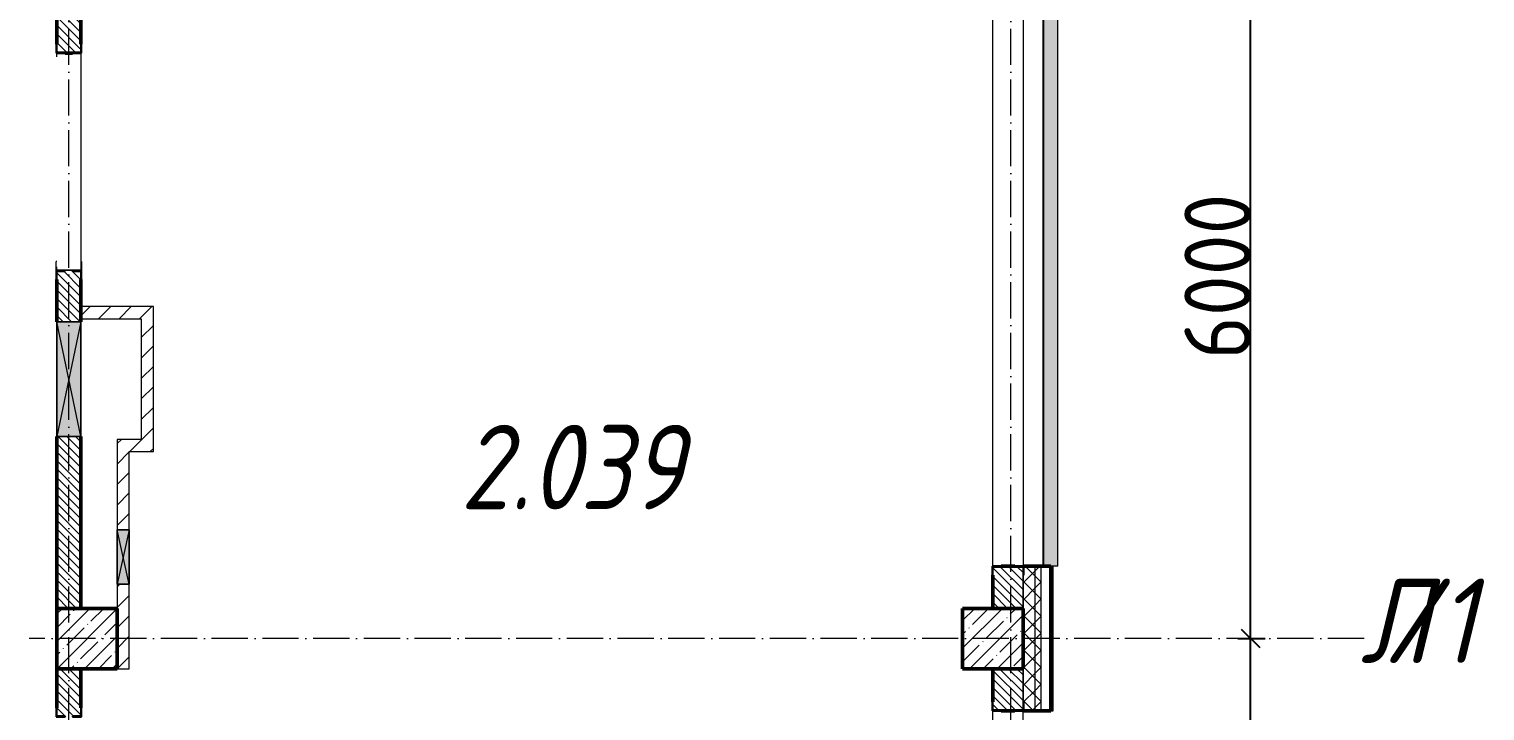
# Model space of a CAD drawing. Header units: millimetres. Extents: x -12989 to 629078, y -109036 to 555275.
# Drawn here: x 609589 to 621641, y 109515 to 115165 of the extents above; entities that cross this region are included whole.
import ezdxf

# ---------------------------------------------------------------- set-up
doc = ezdxf.new("R2010")
doc.units = ezdxf.units.MM
doc.linetypes.add('50_200_ШТРИХ_1Т_ш5_п1_п1_', pattern=[700, 500, -100, 0, -100])
for name, color, linetype, lineweight in [('A-____-____-DIMS', 7, 'Continuous', 9), ('A-DETL-GENF-OTLN', 7, 'Continuous', 9), ('A-GENM-____-MCUT', 7, 'Continuous', 25), ('A-GENM-____-OTLN', 7, 'Continuous', 9), ('A-GENM-____-OTLN-1', 7, 'Continuous', 25), ('A-GLAZ-____-OTLN', 7, 'Continuous', 9), ('A-WALL-____-MCUT-2', 7, 'Continuous', 50), ('A-WALL-____-MCUT-3', 7, 'Continuous', 9), ('A-WALL-____-OTLN', 7, 'Continuous', 9), ('A-WALL-____-PATT-1', 7, 'Continuous', 9), ('A-WALL-FNSH-MCUT-1', 7, 'Continuous', 9), ('I-WALL-____-OTLN', 7, 'Continuous', 9), ('S-COLS-____-MCUT', 7, 'Continuous', 50), ('S-COLS-____-OTLN', 7, 'Continuous', 9), ('S-GRID-____-IDEN', 7, 'Continuous', 9), ('S-GRID-____-OTLN-1', 7, '50_200_ШТРИХ_1Т_ш5_п1_п1_', 9), ('Марки помещений', 7, 'Continuous', 9)]:
    doc.layers.add(name, color=color, linetype=linetype, lineweight=lineweight)
doc.layers.add('A-GLAZ-____-OTLN-1', color=7, linetype='Continuous', lineweight=9, true_color=0xc0c0c0)
doc.styles.add('ISOCPEUR_I', font='isocpeui.ttf', dxfattribs={"width": 0.9, "height": 2.5})
doc.styles.add('ISOCPEUR_I_3', font='isocpeui.ttf', dxfattribs={"width": 0.85, "height": 2.2})
doc.styles.add('ISOCPEUR_I_9', font='isocpeui.ttf', dxfattribs={"width": 0.9, "height": 250})
doc.styles.add('СПДС', font='isocpeur.ttf', dxfattribs={"width": 0.9})
doc.dimstyles.new('ISO-2_5_0_9К_БОЛЬШОЙ_ОСИ', dxfattribs={"dimscale": 304.8, "dimtxt": 248.995294, "dimasz": 0.492126, "dimexe": 0.393701, "dimexo": 0, "dimgap": 0, "dimtad": 1, "dimdec": 0, "dimzin": 0, "dimdsep": 46, "dimtxsty": 'ISOCPEUR_I_9', "dimblk1": 'OBLIQUE', "dimblk2": 'OBLIQUE', "dimsah": 1, "dimcen": 0.09, "dimdle": 0.393701, "dimazin": 0, "dimtfac": 1, "dimtdec": 4, "dimtix": 1, "dimtmove": 0, "dimatfit": 3, "dimfxl": 1, "dimtvp": 1, "dimtolj": 1, "dimtzin": 0, "dimarcsym": 2})
pattern_1 = [(135, (516567.8, 90784.41), (-35.35534, -35.35534), [])]
pattern_2 = [(45, (516567.8, 90784.41), (-84.85281, 84.85281), [])]
pattern_3 = [(45, (516567.8, 90784.41), (-70.71068, 70.71068), []), (135, (516567.8, 90784.41), (-70.71068, -70.71068), [])]

# ---------------------------------------------------------------- blocks, each defined once
blk = doc.blocks.new('BSC_Колонна _Прямоугольная - 500х500-V32-АР1_План отверстий 2 этажа в осях 1-64_А-ГГ')
at = {"layer": 'S-COLS-____-OTLN'}
h = blk.add_hatch(dxfattribs=at)
h.set_pattern_fill('FP_61', color=256, style=0, pattern_type=2)
h.set_pattern_definition([(45, (-101000, -19331.04), (-114.04925, 114.04925), []), (45, (-100885.95, -19331.04), (-114.04925, 114.04925), [201.613, -40.323, 3.353, -36.97])])
h.paths.add_polyline_path([(-250, -250), (250, -250), (250, 250), (-250, 250)], flags=0)
at = {"layer": 'S-COLS-____-MCUT'}
for p, q in [((250, 250), (-250, 250)), ((-250, 250), (-250, -250)), ((250, -250), (250, 250)), ((-250, -250), (250, -250))]:
    blk.add_line(p, q, dxfattribs=at)
blk = doc.blocks.new('BSC_Колонна _Прямоугольная - 500х500-V33-АР1_План отверстий 2 этажа в осях 1-64_А-ГГ')
at = {"layer": 'S-COLS-____-OTLN'}
h = blk.add_hatch(dxfattribs=at)
h.set_pattern_fill('FP_62', color=256, style=0, pattern_type=2)
h.set_pattern_definition([(45, (-93500, -19331.04), (-114.04925, 114.04925), []), (45, (-93385.95, -19331.04), (-114.04925, 114.04925), [201.613, -40.323, 3.353, -36.97])])
h.paths.add_polyline_path([(-250, -250), (250, -250), (250, 250), (-250, 250)], flags=0)
at = {"layer": 'S-COLS-____-MCUT'}
for p, q in [((250, 250), (-250, 250)), ((-250, 250), (-250, -250)), ((250, -250), (250, 250)), ((-250, -250), (250, -250))]:
    blk.add_line(p, q, dxfattribs=at)
blk = doc.blocks.new('Фахверк_СКБ_Уголок - 250_2700-27497298-АР1_План отверстий 2 этажа в осях 1-64_А-ГГ')
at = {"layer": 'A-GENM-____-MCUT'}
for p, q in [((200, 181), (125, 181)), ((125, 181), (125, 106)), ((131, 106), (131, 175)), ((131, 175), (200, 175)), ((200, 175), (200, 181)), ((125, 106), (131, 106)), ((131, -6), (125, -6)), ((125, -6), (125, -81)), ((125, -81), (200, -81)), ((131, -75), (131, -6)), ((200, -75), (131, -75)), ((200, -81), (200, -75))]:
    blk.add_line(p, q, dxfattribs=at)
blk = doc.blocks.new('Фахверк_СКБ_Уголок - 200_3960-28268576-АР1_План отверстий 2 этажа в осях 1-64_А-ГГ')
at = {"layer": 'A-GENM-____-MCUT'}
for p, q in [((200, 156), (125, 156)), ((125, 156), (125, 81)), ((131, 81), (131, 150)), ((131, 150), (200, 150)), ((200, 150), (200, 156)), ((125, 81), (131, 81)), ((131, 19), (125, 19)), ((125, 19), (125, -56)), ((131, -50), (131, 19)), ((125, -56), (200, -56)), ((200, -50), (131, -50)), ((200, -56), (200, -50))]:
    blk.add_line(p, q, dxfattribs=at)
blk = doc.blocks.new('154_Стойка_СКБ_Уголок - СМ-2480_200-28346303-АР1_План отверстий 2 этажа в осях 1-64_А-ГГ')
at = {"layer": 'A-GENM-____-MCUT'}
for p, q in [((125, 156), (125, 81)), ((200, 156), (125, 156)), ((131, 81), (131, 150)), ((131, 150), (200, 150)), ((200, 150), (200, 156)), ((125, 81), (131, 81)), ((131, 19), (125, 19)), ((125, 19), (125, -56)), ((131, -50), (131, 19)), ((125, -56), (200, -56)), ((200, -50), (131, -50)), ((200, -56), (200, -50))]:
    blk.add_line(p, q, dxfattribs=at)
blk = doc.blocks.new('Стойка_Влож_Полоса боковая - Полоса-28213942-АР1_План отверстий 2 этажа в осях 1-64_А-ГГ')
at = {"layer": 'A-GENM-____-OTLN'}
for p, q in [((-5, 60), (0, 60)), ((-5, -60), (-5, 60)), ((0, 31), (0, -31)), ((0, -60), (-5, -60))]:
    blk.add_line(p, q, dxfattribs=at)
blk = doc.blocks.new('Стойка_Влож_Уголок_Опорный - Уголок-28213941-АР1_План отверстий 2 этажа в осях 1-64_А-ГГ')
at = {"layer": 'A-GENM-____-OTLN'}
for p, q in [((-212, -6), (-212, 0)), ((0, 0), (0, -6)), ((-212, -75), (-212, -6)), ((-212, -6), (-206, -6)), ((-212, -75), (-206, -75)), ((-6, -6), (0, -6)), ((-6, -75), (0, -75)), ((0, -6), (0, -75))]:
    blk.add_line(p, q, dxfattribs=at)
blk = doc.blocks.new('Отлив_СКБ - Отлив витража_120_НВФ-31885688-АР1_План отверстий 2 этажа в осях 1-64_А-ГГ')
at = {"layer": 'A-GLAZ-____-OTLN-1'}
for points in [[(4113, -2), (4800, -2), (4800, 0), (0, 0), (0, -2), (2345, -2)], [(4113, -120), (4800, -120), (4800, -2), (0, -2), (0, -120), (2345, -120)]]:
    blk.add_hatch(color=256, dxfattribs=at).paths.add_polyline_path(points, flags=0)
at = {"layer": 'A-GLAZ-____-OTLN'}
for p, q in [((0, 0), (4800, 0)), ((4800, -2), (0, -2)), ((0, -120), (0, -83)), ((0, -120), (4800, -120)), ((4800, -83), (4800, -120))]:
    blk.add_line(p, q, dxfattribs=at)
blk = doc.blocks.new('AR_Отверстие прямоугольное _в стене_ - AR_Отверстие прямоугольное _в стене__ОВ-36854413-АР1_План отверстий 2 этажа в осях 1-64_А-ГГ')
at = {"layer": 'A-GLAZ-____-OTLN'}
blk.add_hatch(color=256, dxfattribs=at).paths.add_polyline_path([(225, -50), (225, 50), (-225, 50), (-225, -50)], flags=0)
at = {"layer": 'A-DETL-GENF-OTLN'}
for p, q in [((-225, -50), (-225, 50)), ((-225, 50), (225, 50)), ((225, 50), (-225, -50)), ((-225, 50), (225, -50)), ((225, 50), (-225, 50)), ((-225, 50), (-225, -50)), ((225, 50), (225, -50)), ((225, -50), (225, 50)), ((225, -50), (-225, -50)), ((-225, -50), (225, -50))]:
    blk.add_line(p, q, dxfattribs=at)
blk = doc.blocks.new('AR_Отверстие прямоугольное _в стене__БезПР - AR_Отверстие прямоугольное _в стене__БезПР-36789241-АР1_План отверстий 2 этажа в осях 1-64_А-ГГ')
at = {"layer": 'A-GLAZ-____-OTLN'}
blk.add_hatch(color=256, dxfattribs=at).paths.add_polyline_path([(475, -100), (475, 100), (-475, 100), (-475, -100), (105, -100)], flags=0)
at = {"layer": 'A-DETL-GENF-OTLN'}
for p, q in [((-475, -100), (-475, 100)), ((-475, 100), (475, 100)), ((475, 100), (-475, -100)), ((-475, 100), (475, -100)), ((475, 100), (-475, 100)), ((-475, 100), (-475, -100)), ((475, 100), (475, -100)), ((475, -100), (475, 100)), ((475, -100), (-475, -100)), ((-475, -100), (475, -100))]:
    blk.add_line(p, q, dxfattribs=at)
at = {"layer": 'A-GLAZ-____-OTLN'}
blk.add_line((475, 100), (-475, 100), dxfattribs=at)
blk = doc.blocks.new('_Oblique')
at = {"color": 0, "linetype": 'ByBlock', "lineweight": -2}
blk.add_line((-0.5, -0.5), (0.5, 0.5), dxfattribs=at)
blk = doc.blocks.new('*D2896')
at = {"layer": 'A-____-____-DIMS', "color": 0, "lineweight": -2, "transparency": 16777216}
for p, q in [((386905, -70652), (386905, -67412)), ((386799, -67532), (387025, -67532)), ((386799, -70532), (387025, -70532))]:
    blk.add_line(p, q, dxfattribs=at)
at = {"layer": 'Defpoints', "color": 0, "transparency": 16777216}
for p in [(386799, -67532), (386905, -67532), (386799, -70532)]:
    blk.add_point(p, dxfattribs=at)
at = {"layer": 'A-____-____-DIMS', "color": 0, "lineweight": -2, "transparency": 16777216, "xscale": 150, "yscale": 150, "zscale": 150}
for p, rotation in [((386905, -67532), 90), ((386905, -70532), 270)]:
    blk.add_blockref('_Oblique', p, dxfattribs=dict(at, rotation=rotation))
at = {"layer": 'A-____-____-DIMS', "color": 0, "transparency": 16777216, "insert": (386631, -69032), "char_height": 548.6, "attachment_point": 5, "rotation": 90, "style": 'СПДС'}
blk.add_mtext('\\A1;3000', dxfattribs=at)
blk = doc.blocks.new('*D2897')
at = {"layer": 'A-____-____-DIMS', "color": 0, "lineweight": -2, "transparency": 16777216}
for p, q in [((386905, -67652), (386905, -61412)), ((386799, -61532), (387025, -61532)), ((386799, -67532), (387025, -67532))]:
    blk.add_line(p, q, dxfattribs=at)
at = {"layer": 'Defpoints', "color": 0, "transparency": 16777216}
for p in [(386799, -61532), (386905, -61532), (386799, -67532)]:
    blk.add_point(p, dxfattribs=at)
at = {"layer": 'A-____-____-DIMS', "color": 0, "lineweight": -2, "transparency": 16777216, "xscale": 150, "yscale": 150, "zscale": 150}
for p, rotation in [((386905, -61532), 90), ((386905, -67532), 270)]:
    blk.add_blockref('_Oblique', p, dxfattribs=dict(at, rotation=rotation))
at = {"layer": 'A-____-____-DIMS', "color": 0, "transparency": 16777216, "insert": (386631, -64532), "char_height": 548.6, "attachment_point": 5, "rotation": 90, "style": 'СПДС'}
blk.add_mtext('\\A1;6000', dxfattribs=at)
blk = doc.blocks.new('3эт')
at = {"layer": 'S-GRID-____-OTLN-1', "color": 251, "ltscale": 0.6, "true_color": 0x636466}
for p, q in [((377120.7, -91346.1), (377120.7, -36982.5)), ((384920.7, -91346.1), (384920.7, -36982.5)), ((387845.1, -67532.4), (376792, -67532.4))]:
    blk.add_line(p, q, dxfattribs=at)
at = {"layer": 'S-GRID-____-IDEN', "char_height": 700, "attachment_point": 1, "style": 'ISOCPEUR_I'}
for s, insert, width in [('\\fISOCPEUR|b0|i1|c204|p34|;\\W.9;Л', (387812.4, -67035.4), 223.671), ('/1', (387997, -67035.4), 346.329)]:
    blk.add_mtext(s, dxfattribs=dict(at, insert=insert, width=width))
at = {"layer": 'A-____-____-DIMS'}
for base, p1, p2, override, picture, middle in [((386904.9, -61532.4), (386798.9, -67532.4), (386798.9, -61532.4), {"dimtxt": 1.8, "dimpost": '<>', "dimtxsty": 'СПДС', "dimfxl": 6000}, '*D2897', (386630.6, -64532.4)), ((386904.9, -67532.4), (386798.9, -70532.4), (386798.9, -67532.4), {"dimtxt": 1.8, "dimpost": '<>', "dimtxsty": 'СПДС', "dimfxl": 3000}, '*D2896', (386630.6, -69032.4))]:
    dim = blk.add_linear_dim(base=base, p1=p1, p2=p2, angle=90, dimstyle='ISO-2_5_0_9К_БОЛЬШОЙ_ОСИ', override=override, dxfattribs=at)
    dim.commit()
    dim.dimension.update_dxf_attribs({"geometry": picture, "text_midpoint": middle})

msp = doc.modelspace()

# ---------------------------------------------------------------- hatches: boundary and pattern name
at = {"layer": 'A-WALL-____-PATT-1'}
h = msp.add_hatch(dxfattribs=at)
h.set_pattern_fill('FP_1', color=256, style=0, pattern_type=2)
h.set_pattern_definition(pattern_3)
h.paths.add_polyline_path([(617917.7976, 88765.4504), (617917.7976, 89715.4504), (617823.7976, 89715.4504), (617823.7976, 89640.4504), (617817.7976, 89640.4504), (617817.7976, 88765.4504)], flags=0)
h.paths.add_polyline_path([(617823.7976, 91515.4504), (617917.7976, 91515.4504), (617917.7976, 92715.4504), (617823.7976, 92715.4504), (617823.7976, 92640.4504), (617817.7976, 92640.4504), (617817.7976, 91590.4504), (617823.7976, 91590.4504), (617823.7976, 91520.317)], flags=0)
h.paths.add_polyline_path([(617823.7976, 94515.4504), (617917.7976, 94515.4504), (617917.7976, 95715.4504), (617823.7976, 95715.4504), (617823.7976, 95640.4504), (617817.7976, 95640.4504), (617817.7976, 94590.4504), (617823.7976, 94590.4504), (617823.7976, 94521.4504)], flags=0)
h.paths.add_polyline_path([(617917.7976, 97515.4504), (617917.7976, 98715.4504), (617823.7976, 98715.4504), (617823.7976, 98640.4504), (617817.7976, 98640.4504), (617817.7976, 97590.4504), (617823.7976, 97590.4504), (617823.7976, 97515.4504)], flags=0)
h.paths.add_polyline_path([(617917.7976, 100515.4504), (617917.7976, 101715.4504), (617823.7976, 101715.4504), (617823.7976, 101640.4504), (617817.7976, 101640.4504), (617817.7976, 100590.4504), (617823.7976, 100590.4504), (617823.7976, 100515.4504)], flags=0)
h.paths.add_polyline_path([(617917.7976, 103515.4504), (617917.7976, 104715.4504), (617823.7976, 104715.4504), (617823.7976, 104640.4504), (617817.7976, 104640.4504), (617817.7976, 103590.4504), (617823.7976, 103590.4504), (617823.7976, 103515.4504)], flags=0)
h.paths.add_polyline_path([(617823.7976, 106515.4504), (617917.7976, 106515.4504), (617917.7976, 107715.4504), (617823.7976, 107715.4504), (617823.7976, 107640.4504), (617817.7976, 107640.4504), (617817.7976, 106590.4504), (617823.7976, 106590.4504), (617823.7976, 106521.4504)], flags=0)
h.paths.add_polyline_path([(617823.7976, 109515.4504), (617917.7976, 109515.4504), (617917.7976, 110715.4504), (617823.7976, 110715.4504), (617823.7976, 110640.4504), (617817.7976, 110640.4504), (617817.7976, 109590.4504), (617823.7976, 109590.4504), (617823.7976, 109521.4504)], flags=0)
h.paths.add_polyline_path([(617917.7976, 115515.4504), (617917.7976, 116715.4504), (617823.7976, 116715.4504), (617823.7976, 116640.4504), (617817.7976, 116640.4504), (617817.7976, 115590.4504), (617823.7976, 115590.4504), (617823.7976, 115515.4504)], flags=0)
h.paths.add_polyline_path([(617823.7976, 118515.4504), (617917.7976, 118515.4504), (617917.7976, 119715.4504), (617823.7976, 119715.4504), (617823.7976, 119640.4504), (617817.7976, 119640.4504), (617817.7976, 118590.4504), (617823.7976, 118590.4504), (617823.7976, 118521.4504)], flags=0)
h.paths.add_polyline_path([(617823.7976, 121515.4504), (617917.7976, 121515.4504), (617917.7976, 122715.4504), (617823.7976, 122715.4504), (617823.7976, 122640.4504), (617817.7976, 122640.4504), (617817.7976, 121590.4504), (617823.7976, 121590.4504), (617823.7976, 121521.4504)], flags=0)
h.paths.add_polyline_path([(617917.7976, 124515.4504), (617917.7976, 125715.4504), (617823.7976, 125715.4504), (617823.7976, 125640.4504), (617817.7976, 125640.4504), (617817.7976, 124590.4504), (617823.7976, 124590.4504), (617823.7976, 124515.4504)], flags=0)
h.paths.add_polyline_path([(617823.7976, 127515.4504), (617917.7976, 127515.4504), (617917.7976, 128715.4504), (617823.7976, 128715.4504), (617823.7976, 128640.4504), (617817.7976, 128640.4504), (617817.7976, 127590.4504), (617823.7976, 127590.4504), (617823.7976, 127521.4504)], flags=0)
h.paths.add_polyline_path([(617917.7976, 130515.4504), (617917.7976, 131715.4504), (617823.7976, 131715.4504), (617823.7976, 131640.4504), (617817.7976, 131640.4504), (617817.7976, 130590.4504), (617823.7976, 130590.4504), (617823.7976, 130515.4504)], flags=0)
h.paths.add_polyline_path([(617823.7976, 136515.4504), (617917.7976, 136515.4504), (617917.7976, 137580.4504), (617817.7976, 137580.4504), (617817.7976, 136590.4504), (617823.7976, 136590.4504), (617823.7976, 136521.4504)], flags=0)
h = msp.add_hatch(dxfattribs=at)
h.set_pattern_fill('FP_1', color=256, style=0, pattern_type=2)
h.set_pattern_definition(pattern_3)
h.paths.add_polyline_path([(617917.7976, 88715.4504), (617967.7976, 88715.4504), (617967.7976, 89715.4504), (617917.7976, 89715.4504), (617917.7976, 88765.4504)], flags=0)
h.paths.add_polyline_path([(617917.7976, 91515.4504), (617967.7976, 91515.4504), (617967.7976, 92715.4504), (617917.7976, 92715.4504), (617917.7976, 91520.317)], flags=0)
h.paths.add_polyline_path([(617967.7976, 94515.4504), (617967.7976, 95715.4504), (617917.7976, 95715.4504), (617917.7976, 94515.4504)], flags=0)
h.paths.add_polyline_path([(617917.7976, 97515.4504), (617967.7976, 97515.4504), (617967.7976, 98715.4504), (617917.7976, 98715.4504), (617917.7976, 97540.275)], flags=0)
h.paths.add_polyline_path([(617917.7976, 100515.4504), (617967.7976, 100515.4504), (617967.7976, 101715.4504), (617917.7976, 101715.4504), (617917.7976, 100980.251)], flags=0)
h.paths.add_polyline_path([(617967.7976, 103515.4504), (617967.7976, 104715.4504), (617917.7976, 104715.4504), (617917.7976, 103515.4504)], flags=0)
h.paths.add_polyline_path([(617917.7976, 106515.4504), (617967.7976, 106515.4504), (617967.7976, 107715.4504), (617917.7976, 107715.4504), (617917.7976, 107000.2089)], flags=0)
h.paths.add_polyline_path([(617917.7976, 109515.4504), (617967.7976, 109515.4504), (617967.7976, 110715.4504), (617917.7976, 110715.4504), (617917.7976, 110440.1849)], flags=0)
h.paths.add_polyline_path([(617967.7976, 115515.4504), (617967.7976, 116715.4504), (617917.7976, 116715.4504), (617917.7976, 115515.4504)], flags=0)
h.paths.add_polyline_path([(617967.7976, 118515.4504), (617967.7976, 119715.4504), (617917.7976, 119715.4504), (617917.7976, 118515.4504)], flags=0)
h.paths.add_polyline_path([(617967.7976, 121515.4504), (617967.7976, 122715.4504), (617917.7976, 122715.4504), (617917.7976, 121515.4504)], flags=0)
h.paths.add_polyline_path([(617967.7976, 124515.4504), (617967.7976, 125715.4504), (617917.7976, 125715.4504), (617917.7976, 124515.4504)], flags=0)
h.paths.add_polyline_path([(617917.7976, 127515.4504), (617967.7976, 127515.4504), (617967.7976, 128715.4504), (617917.7976, 128715.4504), (617917.7976, 127640.0648)], flags=0)
h.paths.add_polyline_path([(617967.7976, 130515.4504), (617967.7976, 131715.4504), (617917.7976, 131715.4504), (617917.7976, 130515.4504)], flags=0)
h.paths.add_polyline_path([(617917.7976, 136515.4504), (617967.7976, 136515.4504), (617967.7976, 137580.4504), (617917.7976, 137580.4504), (617917.7976, 137099.9988)], flags=0)
h = msp.add_hatch(dxfattribs=at)
h.set_pattern_fill('FP_3', color=256, style=0, pattern_type=2)
h.set_pattern_definition([(45, (516567.8, 90784.41), (-85.53659, 85.53659), []), (45, (516624.82, 90784.41), (-85.53659, 85.53659), [])])
h.paths.add_polyline_path([(618047.7976, 88615.4504), (618067.7976, 88615.4504), (618067.7976, 89715.4504), (618047.7976, 89715.4504), (618047.7976, 88635.4504)], flags=0)
h.paths.add_polyline_path([(618067.7976, 91515.4504), (618067.7976, 92715.4504), (618047.7976, 92715.4504), (618047.7976, 91515.4504)], flags=0)
h.paths.add_polyline_path([(618067.7976, 94515.4504), (618067.7976, 95715.4504), (618047.7976, 95715.4504), (618047.7976, 94515.4504)], flags=0)
h.paths.add_polyline_path([(618067.7976, 97515.4504), (618067.7976, 98715.4504), (618047.7976, 98715.4504), (618047.7976, 97515.4504)], flags=0)
h.paths.add_polyline_path([(618047.7976, 100515.4504), (618067.7976, 100515.4504), (618067.7976, 101715.4504), (618047.7976, 101715.4504), (618047.7976, 100980.251)], flags=0)
h.paths.add_polyline_path([(618047.7976, 103515.4504), (618067.7976, 103515.4504), (618067.7976, 104715.4504), (618047.7976, 104715.4504), (618047.7976, 103560.2329)], flags=0)
h.paths.add_polyline_path([(618047.7976, 106515.4504), (618067.7976, 106515.4504), (618067.7976, 107715.4504), (618047.7976, 107715.4504), (618047.7976, 107000.2089)], flags=0)
h.paths.add_polyline_path([(618047.7976, 109515.4504), (618067.7976, 109515.4504), (618067.7976, 110715.4504), (618047.7976, 110715.4504), (618047.7976, 110440.1849)], flags=0)
h.paths.add_polyline_path([(618067.7976, 115515.4504), (618067.7976, 116715.4504), (618047.7976, 116715.4504), (618047.7976, 115515.4504)], flags=0)
h.paths.add_polyline_path([(618047.7976, 118515.4504), (618067.7976, 118515.4504), (618067.7976, 119715.4504), (618047.7976, 119715.4504), (618047.7976, 119040.1249)], flags=0)
h.paths.add_polyline_path([(618047.7976, 121515.4504), (618067.7976, 121515.4504), (618067.7976, 122715.4504), (618047.7976, 122715.4504), (618047.7976, 122480.1008)], flags=0)
h.paths.add_polyline_path([(618047.7976, 124515.4504), (618067.7976, 124515.4504), (618067.7976, 125715.4504), (618047.7976, 125715.4504), (618047.7976, 125060.0828)], flags=0)
h.paths.add_polyline_path([(618067.7976, 127515.4504), (618067.7976, 128715.4504), (618047.7976, 128715.4504), (618047.7976, 127515.4504)], flags=0)
h.paths.add_polyline_path([(618047.7976, 130515.4504), (618067.7976, 130515.4504), (618067.7976, 131715.4504), (618047.7976, 131715.4504), (618047.7976, 131080.0408)], flags=0)
h.paths.add_polyline_path([(618067.7976, 136515.4504), (618067.7976, 137580.4504), (618047.7976, 137580.4504), (618047.7976, 136515.4504)], flags=0)
h = msp.add_hatch(dxfattribs=at)
h.set_pattern_fill('FP_6', color=256, style=0, pattern_type=2)
h.set_pattern_definition(pattern_1)
h.paths.add_polyline_path([(610017.7976, 110365.4504), (610017.7976, 111790.4504), (609817.7976, 111790.4504), (609817.7976, 110365.4504)], flags=0)
h.paths.add_polyline_path([(609817.7976, 112740.4504), (610017.7976, 112740.4504), (610017.7976, 113159.4504), (609948.7976, 113159.4504), (609948.7976, 113165.4504), (609886.7976, 113165.4504), (609886.7976, 113159.4504), (609817.7976, 113159.4504), (609817.7976, 113090.4504)], flags=0)
h.paths.add_polyline_path([(609948.7976, 114965.4504), (609948.7976, 114971.4504), (610017.7976, 114971.4504), (610017.7976, 115565.4504), (609817.7976, 115565.4504), (609817.7976, 114971.4504), (609886.7976, 114971.4504), (609886.7976, 114965.4504)], flags=0)
h.paths.add_polyline_path([(609817.7976, 115765.4504), (610017.7976, 115765.4504), (610017.7976, 115865.4504), (609817.7976, 115865.4504)], flags=0)
h = msp.add_hatch(dxfattribs=at)
h.set_pattern_fill('FP_6', color=256, style=0, pattern_type=2)
h.set_pattern_definition(pattern_1)
h.paths.add_polyline_path([(617567.7976, 110365.4504), (617817.7976, 110365.4504), (617817.7976, 110709.4504), (617748.7976, 110709.4504), (617748.7976, 110715.4504), (617636.7976, 110715.4504), (617636.7976, 110709.4504), (617567.7976, 110709.4504), (617567.7976, 110440.1849)], flags=0)
h.paths.add_polyline_path([(617748.7976, 115515.4504), (617748.7976, 115521.4504), (617817.7976, 115521.4504), (617817.7976, 115865.4504), (617567.7976, 115865.4504), (617567.7976, 115521.4504), (617636.7976, 115521.4504), (617636.7976, 115515.4504)], flags=0)
h = msp.add_hatch(dxfattribs=at)
h.set_pattern_fill('FP_4', color=256, style=0, pattern_type=2)
h.set_pattern_definition(pattern_2)
h.paths.add_polyline_path([(610517.7976, 112765.4504), (610617.7976, 112765.4504), (610617.7976, 112865.4504), (610017.7976, 112865.4504), (610017.7976, 112765.4504), (610229.7153, 112765.4504)], flags=0)
h = msp.add_hatch(dxfattribs=at)
h.set_pattern_fill('FP_4', color=256, style=0, pattern_type=2)
h.set_pattern_definition(pattern_2)
h.paths.add_polyline_path([(610617.7976, 111765.4504), (610617.7976, 112765.4504), (610517.7976, 112765.4504), (610517.7976, 111765.4504)], flags=0)
h = msp.add_hatch(dxfattribs=at)
h.set_pattern_fill('FP_4', color=256, style=0, pattern_type=2)
h.set_pattern_definition(pattern_2)
h.paths.add_polyline_path([(610417.7976, 111665.4504), (610617.7976, 111665.4504), (610617.7976, 111765.4504), (610317.7976, 111765.4504), (610317.7976, 111665.4504)], flags=0)
h = msp.add_hatch(dxfattribs=at)
h.set_pattern_fill('FP_4', color=256, style=0, pattern_type=2)
h.set_pattern_definition(pattern_2)
h.paths.add_polyline_path([(610417.7976, 109865.4504), (610417.7976, 110565.4504), (610317.7976, 110565.4504), (610317.7976, 109865.4504)], flags=0)
h.paths.add_polyline_path([(610417.7976, 111015.4504), (610417.7976, 111665.4504), (610317.7976, 111665.4504), (610317.7976, 111015.4504)], flags=0)
h = msp.add_hatch(dxfattribs=at)
h.set_pattern_fill('FP_6', color=256, style=0, pattern_type=2)
h.set_pattern_definition(pattern_1)
h.paths.add_polyline_path([(610017.7976, 107365.4504), (610017.7976, 107759.4504), (609948.7976, 107759.4504), (609948.7976, 107765.4504), (609886.7976, 107765.4504), (609886.7976, 107759.4504), (609817.7976, 107759.4504), (609817.7976, 107365.4504), (609977.7976, 107365.4504)], flags=0)
h.paths.add_polyline_path([(609886.7976, 109465.4504), (609948.7976, 109465.4504), (609948.7976, 109471.4504), (610017.7976, 109471.4504), (610017.7976, 109865.4504), (609817.7976, 109865.4504), (609817.7976, 109471.4504), (609886.7976, 109471.4504)], flags=0)
h = msp.add_hatch(dxfattribs=at)
h.set_pattern_fill('FP_6', color=256, style=0, pattern_type=2)
h.set_pattern_definition(pattern_1)
h.paths.add_polyline_path([(617817.7976, 107365.4504), (617817.7976, 107709.4504), (617748.7976, 107709.4504), (617748.7976, 107715.4504), (617636.7976, 107715.4504), (617636.7976, 107709.4504), (617567.7976, 107709.4504), (617567.7976, 107365.4504), (617748.7976, 107365.4504)], flags=0)
h.paths.add_polyline_path([(617748.7976, 109515.4504), (617748.7976, 109521.4504), (617817.7976, 109521.4504), (617817.7976, 109865.4504), (617567.7976, 109865.4504), (617567.7976, 109521.4504), (617636.7976, 109521.4504), (617636.7976, 109515.4504)], flags=0)

# ---------------------------------------------------------------- linework, layer by layer
at = {"layer": 'A-WALL-____-MCUT-2'}
for p, q in [((609817.7976, 115565.4504), (609817.7976, 115040.4504)), ((610017.7976, 115040.4504), (610017.7976, 115565.4504)), ((609886.7976, 114965.4504), (609948.7976, 114965.4504)), ((609817.7976, 113090.4504), (609817.7976, 112740.4504)), ((610017.7976, 112740.4504), (610017.7976, 113090.4504)), ((609817.7976, 111790.4504), (609817.7976, 110365.4504)), ((610017.7976, 110365.4504), (610017.7976, 111790.4504)), ((617748.7976, 110715.4504), (617636.7976, 110715.4504)), ((618047.7976, 110715.4504), (617823.7976, 110715.4504)), ((618047.7976, 109515.4504), (618047.7976, 110715.4504)), ((617567.7976, 110640.4504), (617567.7976, 110365.4504)), ((609817.7976, 109865.4504), (609817.7976, 109540.4504)), ((610017.7976, 109540.4504), (610017.7976, 109865.4504)), ((617567.7976, 109865.4504), (617567.7976, 109590.4504)), ((617636.7976, 109515.4504), (617748.7976, 109515.4504)), ((617823.7976, 109515.4504), (618047.7976, 109515.4504))]:
    msp.add_line(p, q, dxfattribs=at)
at = {"layer": 'A-WALL-____-MCUT-3'}
for p, q in [((617917.7976, 109515.4504), (617917.7976, 110715.4504)), ((617967.7976, 109515.4504), (617967.7976, 110715.4504)), ((617817.7976, 110365.4504), (617817.7976, 110640.4504)), ((617817.7976, 110640.4504), (617817.7976, 110365.4504)), ((617817.7976, 109590.4504), (617817.7976, 109865.4504)), ((617817.7976, 109865.4504), (617817.7976, 109590.4504))]:
    msp.add_line(p, q, dxfattribs=at)
at = {"layer": 'A-WALL-____-OTLN'}
for p, q in [((617567.7976, 110715.4504), (617567.7976, 115515.4504)), ((617817.7976, 115515.4504), (617817.7976, 110715.4504)), ((617567.7976, 107715.4504), (617567.7976, 109515.4504)), ((617817.7976, 107715.4504), (617817.7976, 109515.4504))]:
    msp.add_line(p, q, dxfattribs=at)
at = {"layer": 'A-WALL-FNSH-MCUT-1'}
for p, q in [((610617.7976, 112865.4504), (610017.7976, 112865.4504)), ((610617.7976, 111665.4504), (610617.7976, 112865.4504)), ((610017.7976, 112765.4504), (610517.7976, 112765.4504)), ((610517.7976, 112765.4504), (610517.7976, 111765.4504)), ((610517.7976, 111765.4504), (610317.7976, 111765.4504)), ((610317.7976, 111765.4504), (610317.7976, 111015.4504)), ((610417.7976, 111665.4504), (610617.7976, 111665.4504)), ((610417.7976, 111015.4504), (610417.7976, 111665.4504)), ((618067.7976, 110715.4504), (618047.7976, 110715.4504)), ((618047.7976, 110715.4504), (618047.7976, 109515.4504)), ((618067.7976, 109515.4504), (618067.7976, 110715.4504)), ((610317.7976, 110565.4504), (610317.7976, 110365.4504)), ((610417.7976, 109865.4504), (610417.7976, 110565.4504)), ((610317.7976, 109865.4504), (610417.7976, 109865.4504)), ((618047.7976, 109515.4504), (618067.7976, 109515.4504))]:
    msp.add_line(p, q, dxfattribs=at)
at = {"layer": 'I-WALL-____-OTLN'}
for p, q in [((609817.7976, 114935.4504), (609817.7976, 114965.4504)), ((610017.7976, 114965.4504), (610017.7976, 113165.4504)), ((609817.7976, 113165.4504), (609817.7976, 113195.4504))]:
    msp.add_line(p, q, dxfattribs=at)

# ---------------------------------------------------------------- block references
msp.add_blockref('3эт', (232797.0902, 177647.8646))
at = {"layer": 'A-GENM-____-OTLN'}
for name, p, rotation in [('Стойка_Влож_Уголок_Опорный - Уголок-28213941-АР1_План отверстий 2 этажа в осях 1-64_А-ГГ', (609811.7976, 113165.4504), 180), ('Стойка_Влож_Полоса боковая - Полоса-28213942-АР1_План отверстий 2 этажа в осях 1-64_А-ГГ', (609917.7976, 113165.4504), 269.9999999999999)]:
    msp.add_blockref(name, p, dxfattribs=dict(at, rotation=rotation))
at = {"layer": 'A-GENM-____-OTLN-1'}
for name, p, rotation in [('Фахверк_СКБ_Уголок - 200_3960-28268576-АР1_План отверстий 2 этажа в осях 1-64_А-ГГ', (609967.7976, 114840.4504), 89.9999999999999), ('154_Стойка_СКБ_Уголок - СМ-2480_200-28346303-АР1_План отверстий 2 этажа в осях 1-64_А-ГГ', (609867.7976, 113290.4504), 269.9999999999999), ('Фахверк_СКБ_Уголок - 250_2700-27497298-АР1_План отверстий 2 этажа в осях 1-64_А-ГГ', (617642.7976, 110840.4504), 269.9999999999999), ('Фахверк_СКБ_Уголок - 250_2700-27497298-АР1_План отверстий 2 этажа в осях 1-64_А-ГГ', (617742.7976, 109390.4504), 89.9999999999999), ('Фахверк_СКБ_Уголок - 200_3960-28268576-АР1_План отверстий 2 этажа в осях 1-64_А-ГГ', (609967.7976, 109340.4504), 89.9999999999999)]:
    msp.add_blockref(name, p, dxfattribs=dict(at, rotation=rotation))
at = {"layer": 'A-GLAZ-____-OTLN'}
for name, p, rotation in [('Отлив_СКБ - Отлив витража_120_НВФ-31885688-АР1_План отверстий 2 этажа в осях 1-64_А-ГГ', (617984.7976, 110715.4504), 90), ('AR_Отверстие прямоугольное _в стене__БезПР - AR_Отверстие прямоугольное _в стене__БезПР-36789241-АР1_План отверстий 2 этажа в осях 1-64_А-ГГ', (609917.7976, 112265.4504), 269.9999999999999), ('AR_Отверстие прямоугольное _в стене_ - AR_Отверстие прямоугольное _в стене__ОВ-36854413-АР1_План отверстий 2 этажа в осях 1-64_А-ГГ', (610367.7976, 110790.4504), 270)]:
    msp.add_blockref(name, p, dxfattribs=dict(at, rotation=rotation))
at = {"layer": 'S-COLS-____-OTLN'}
for name, p in [('BSC_Колонна _Прямоугольная - 500х500-V33-АР1_План отверстий 2 этажа в осях 1-64_А-ГГ', (610067.7976, 110115.4504)), ('BSC_Колонна _Прямоугольная - 500х500-V32-АР1_План отверстий 2 этажа в осях 1-64_А-ГГ', (617567.7976, 110115.4504))]:
    msp.add_blockref(name, p, dxfattribs=at)

# ---------------------------------------------------------------- texts
at = {"layer": 'Марки помещений', "insert": (613158.4668, 111886.1092), "char_height": 700, "width": 785.65375, "attachment_point": 1, "style": 'ISOCPEUR_I_3'}
msp.add_mtext('2.039', dxfattribs=at)

doc.saveas('drawing.dxf')
